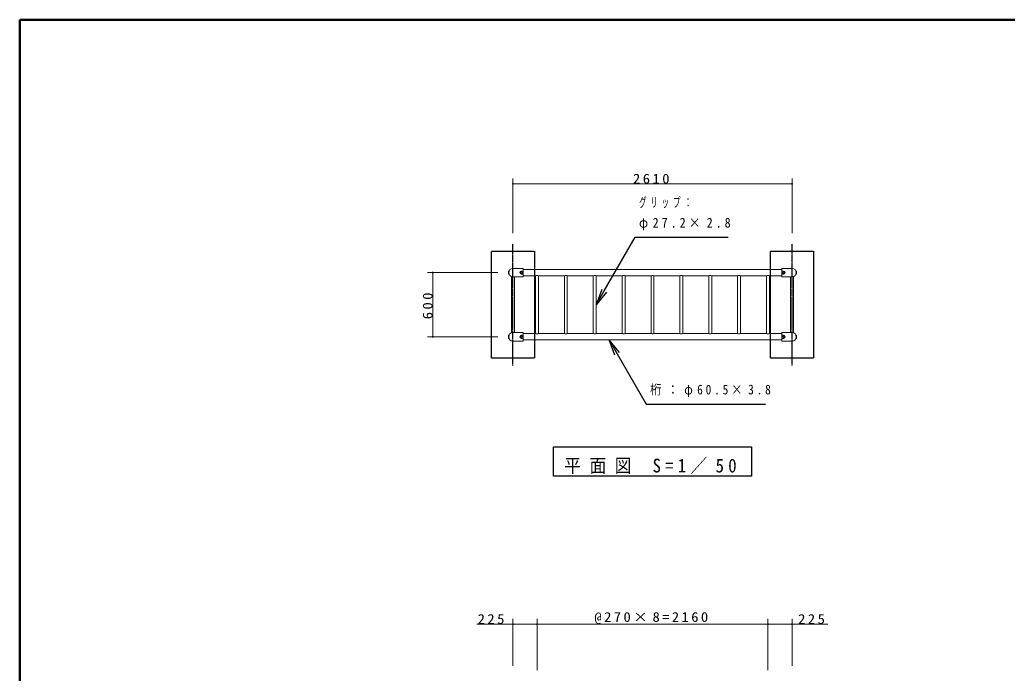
# Model space of a CAD drawing. Units: millimetres at full size, with parts at other scales. Extents: x -19250 to 0, y 0 to 13350.
# Drawn here: x -19250 to -10015, y 7237 to 13350 of the extents above; entities that cross this region are included whole.
import ezdxf

# ---------------------------------------------------------------- set-up
doc = ezdxf.new("R2010")
doc.units = ezdxf.units.MM
doc.linetypes.add('USER2', pattern=[6, 3, -1, 1, -1])
doc.linetypes.add('USER4', pattern=[8, 5, -3])
for name, color, linetype, lineweight in [('A3図枠', 7, 'Continuous', 25), ('線', 7, 'Continuous', 13), ('補助', 2, 'Continuous', 25)]:
    doc.layers.add(name, color=color, linetype=linetype, lineweight=lineweight)
doc.styles.add('ＭＳ ゴシック', font='')
doc.styles.get('ＭＳ ゴシック').set_extended_font_data('MS Gothic')

# ---------------------------------------------------------------- blocks, each defined once
blk = doc.blocks.new('dimension_origin')
at = {"color": 0, "linetype": 'Continuous', "lineweight": -2}
blk.add_circle((0, 0), 1.25, dxfattribs=at)

msp = doc.modelspace()

# ---------------------------------------------------------------- linework, layer by layer
at = {"layer": 'A3図枠', "lineweight": 50}
for p, q in [((-19250, 13350), (-19250, 0)), ((0, 13350), (-19250, 13350))]:
    msp.add_line(p, q, dxfattribs=at)
at = {"layer": '線', "color": 20, "linetype": 'USER2', "lineweight": 25}
for p, q in [((-14637.477, 10114.787), (-14637.477, 11254.787)), ((-12027.477, 10114.787), (-12027.477, 11254.787))]:
    msp.add_line(p, q, dxfattribs=at)
at = {"layer": '線'}
for p, q in [((-14679.523, 10998.787), (-14679.523, 10970.787)), ((-14675.556, 10999.787), (-14678.523, 10999.787)), ((-14543.977, 11024.787), (-14637.477, 11024.787)), ((-14542.477, 10999.787), (-14557.477, 10999.787)), ((-14542.477, 10946.287), (-14542.477, 11023.287)), ((-12122.477, 11015.037), (-14542.477, 11015.037)), ((-12122.477, 10946.287), (-12122.477, 11023.287)), ((-12122.477, 10999.787), (-12107.477, 10999.787)), ((-12120.977, 11024.787), (-12027.477, 11024.787)), ((-11989.399, 10999.787), (-11986.432, 10999.787)), ((-11985.432, 10998.787), (-11985.432, 10970.787)), ((-14675.556, 10969.787), (-14678.523, 10969.787)), ((-14651.077, 10422.404), (-14651.077, 10947.17)), ((-14543.977, 10944.787), (-14637.477, 10944.787)), ((-14623.877, 10424.787), (-14623.877, 10944.787)), ((-14542.477, 10969.787), (-14557.477, 10969.787)), ((-14426.077, 10954.537), (-14542.477, 10954.537)), ((-14426.077, 10415.037), (-14426.077, 10954.537)), ((-14398.877, 10415.037), (-14398.877, 10954.537)), ((-14156.077, 10954.537), (-14398.877, 10954.537)), ((-14156.077, 10415.037), (-14156.077, 10954.537)), ((-14128.877, 10415.037), (-14128.877, 10954.537)), ((-13886.077, 10954.537), (-14128.877, 10954.537)), ((-13886.077, 10415.037), (-13886.077, 10954.537)), ((-13858.877, 10415.037), (-13858.877, 10954.537)), ((-13616.077, 10954.537), (-13858.877, 10954.537)), ((-13616.077, 10415.037), (-13616.077, 10954.537)), ((-13588.877, 10415.037), (-13588.877, 10954.537)), ((-13346.077, 10954.537), (-13588.877, 10954.537)), ((-13346.077, 10415.037), (-13346.077, 10954.537)), ((-13318.877, 10415.037), (-13318.877, 10954.537)), ((-13076.077, 10954.537), (-13318.877, 10954.537)), ((-13076.077, 10415.037), (-13076.077, 10954.537)), ((-13048.877, 10415.037), (-13048.877, 10954.537)), ((-12806.077, 10954.537), (-13048.877, 10954.537)), ((-12806.077, 10415.037), (-12806.077, 10954.537)), ((-12778.877, 10415.037), (-12778.877, 10954.537)), ((-12536.077, 10954.537), (-12778.877, 10954.537)), ((-12536.077, 10415.037), (-12536.077, 10954.537)), ((-12508.877, 10415.037), (-12508.877, 10954.537)), ((-12266.077, 10954.537), (-12508.877, 10954.537)), ((-12266.077, 10415.037), (-12266.077, 10954.537)), ((-12238.877, 10415.037), (-12238.877, 10954.537)), ((-12238.877, 10954.537), (-12122.477, 10954.537)), ((-12122.477, 10969.787), (-12107.477, 10969.787)), ((-12120.977, 10944.787), (-12027.477, 10944.787)), ((-12041.077, 10424.787), (-12041.077, 10944.787)), ((-12013.877, 10422.404), (-12013.877, 10947.17)), ((-11989.399, 10969.787), (-11986.432, 10969.787)), ((-14679.523, 10398.787), (-14679.523, 10370.787)), ((-14675.556, 10399.787), (-14678.523, 10399.787)), ((-14675.556, 10369.787), (-14678.523, 10369.787)), ((-14543.977, 10424.787), (-14637.477, 10424.787)), ((-14543.977, 10344.787), (-14637.477, 10344.787)), ((-14542.477, 10399.787), (-14557.477, 10399.787)), ((-14542.477, 10369.787), (-14557.477, 10369.787)), ((-14542.477, 10346.287), (-14542.477, 10423.287)), ((-14426.077, 10415.037), (-14542.477, 10415.037)), ((-12122.477, 10354.537), (-14542.477, 10354.537)), ((-14156.077, 10415.037), (-14398.877, 10415.037)), ((-13886.077, 10415.037), (-14128.877, 10415.037)), ((-13616.077, 10415.037), (-13858.877, 10415.037)), ((-13346.077, 10415.037), (-13588.877, 10415.037)), ((-13076.077, 10415.037), (-13318.877, 10415.037)), ((-12806.077, 10415.037), (-13048.877, 10415.037)), ((-12536.077, 10415.037), (-12778.877, 10415.037)), ((-12266.077, 10415.037), (-12508.877, 10415.037)), ((-12238.877, 10415.037), (-12122.477, 10415.037)), ((-12122.477, 10346.287), (-12122.477, 10423.287)), ((-12122.477, 10399.787), (-12107.477, 10399.787)), ((-12122.477, 10369.787), (-12107.477, 10369.787)), ((-12120.977, 10424.787), (-12027.477, 10424.787)), ((-12120.977, 10344.787), (-12027.477, 10344.787)), ((-11989.399, 10399.787), (-11986.432, 10399.787)), ((-11989.399, 10369.787), (-11986.432, 10369.787)), ((-11985.432, 10398.787), (-11985.432, 10370.787))]:
    msp.add_line(p, q, dxfattribs=at)
at = {"layer": '線', "color": 4, "linetype": 'USER4', "lineweight": 25}
for points in [[(-14837.477, 11184.787), (-14437.477, 11184.787), (-14437.477, 10184.787), (-14837.477, 10184.787)], [(-12227.477, 11184.787), (-11827.477, 11184.787), (-11827.477, 10184.787), (-12227.477, 10184.787)]]:
    msp.add_lwpolyline(points, close=True, dxfattribs=at)
at = {"layer": '線'}
for centre in [(-14557.477, 10984.787), (-12107.477, 10984.787), (-14557.477, 10384.787), (-12107.477, 10384.787)]:
    msp.add_circle(centre, 7, dxfattribs=at)
for centre, radius, start, end in [((-14678.523, 10998.787), 1, 90, 180), ((-14637.477, 10984.787), 40, 90, 270), ((-14675.556, 11001.287), 1.5, 270, 336.26926), ((-14557.477, 10984.787), 15, 90, 270), ((-14543.977, 11023.287), 1.5, 0, 90), ((-12120.977, 11023.287), 1.5, 90, 180), ((-12107.477, 10984.787), 15, 270, 90), ((-12027.477, 10984.787), 40, 270, 90), ((-11989.399, 11001.287), 1.5, 203.73074, 270), ((-11986.432, 10998.787), 1, 0, 90), ((-14678.523, 10970.787), 1, 180, 270), ((-14675.556, 10968.287), 1.5, 23.73074, 90), ((-14543.977, 10946.287), 1.5, 270, 0), ((-14412.477, 10927.516), 30.25, 63.28282, 116.71718), ((-14142.477, 10927.516), 30.25, 63.28282, 116.71718), ((-13872.477, 10927.516), 30.25, 63.28282, 116.71718), ((-13602.477, 10927.516), 30.25, 63.28282, 116.71718), ((-13332.477, 10927.516), 30.25, 63.28282, 116.71718), ((-13062.477, 10927.516), 30.25, 63.28282, 116.71718), ((-12792.477, 10927.516), 30.25, 63.28282, 116.71718), ((-12522.477, 10927.516), 30.25, 63.28282, 116.71718), ((-12252.477, 10927.516), 30.25, 63.28282, 116.71718), ((-12120.977, 10946.287), 1.5, 180, 270), ((-11989.399, 10968.287), 1.5, 90, 156.26926), ((-11986.432, 10970.787), 1, 270, 0), ((-14678.523, 10398.787), 1, 90, 180), ((-14678.523, 10370.787), 1, 180, 270), ((-14637.477, 10384.787), 40, 90, 270), ((-14675.556, 10401.287), 1.5, 270, 336.26926), ((-14675.556, 10368.287), 1.5, 23.73074, 90), ((-14557.477, 10384.787), 15, 90, 270), ((-14543.977, 10423.287), 1.5, 0, 90), ((-14543.977, 10346.287), 1.5, 270, 0), ((-14412.477, 10442.057), 30.25, 243.28282, 296.71718), ((-14142.477, 10442.057), 30.25, 243.28282, 296.71718), ((-13872.477, 10442.057), 30.25, 243.28282, 296.71718), ((-13602.477, 10442.057), 30.25, 243.28282, 296.71718), ((-13332.477, 10442.057), 30.25, 243.28282, 296.71718), ((-13062.477, 10442.057), 30.25, 243.28282, 296.71718), ((-12792.477, 10442.057), 30.25, 243.28282, 296.71718), ((-12522.477, 10442.057), 30.25, 243.28282, 296.71718), ((-12252.477, 10442.057), 30.25, 243.28282, 296.71718), ((-12120.977, 10423.287), 1.5, 90, 180), ((-12120.977, 10346.287), 1.5, 180, 270), ((-12107.477, 10384.787), 15, 270, 90), ((-12027.477, 10384.787), 40, 270, 90), ((-11989.399, 10401.287), 1.5, 203.73074, 270), ((-11989.399, 10368.287), 1.5, 90, 156.26926), ((-11986.432, 10398.787), 1, 0, 90), ((-11986.432, 10370.787), 1, 270, 0)]:
    msp.add_arc(centre, radius, start, end, dxfattribs=at)
at = {"layer": '補助', "lineweight": 13}
for p, q in [((-14637.477, 11354.787), (-14637.477, 11865.037)), ((-12027.477, 11354.787), (-12027.477, 11865.037)), ((-14637.477, 11815.037), (-12027.477, 11815.037)), ((-14779.523, 10984.787), (-15437.477, 10984.787)), ((-15387.477, 10384.787), (-15387.477, 10984.787)), ((-14779.523, 10384.787), (-15437.477, 10384.787)), ((-14973.906, 7696.727), (-14412.477, 7696.727)), ((-14637.477, 7305.727), (-14637.477, 7746.727)), ((-14412.477, 7266.477), (-14412.477, 7746.727)), ((-14412.477, 7266.477), (-14412.477, 7746.727)), ((-14412.477, 7696.727), (-12252.477, 7696.727)), ((-12252.477, 7266.477), (-12252.477, 7746.727)), ((-12252.477, 7266.477), (-12252.477, 7746.727)), ((-12252.477, 7696.727), (-11691.049, 7696.727)), ((-12027.477, 7305.727), (-12027.477, 7746.727))]:
    msp.add_line(p, q, dxfattribs=at)
at = {"layer": '補助'}
for p, q in [((-13783.877, 10814.69), (-13495.002, 11315.037)), ((-13495.002, 11315.037), (-13445.002, 11315.037)), ((-13445.002, 11315.037), (-12625.229, 11315.037)), ((-13805.528, 10827.19), (-13858.877, 10684.787)), ((-13858.877, 10684.787), (-13783.877, 10814.69)), ((-13762.227, 10802.19), (-13858.877, 10684.787)), ((-13683.717, 10212.133), (-13737.067, 10354.537)), ((-13640.416, 10237.133), (-13737.067, 10354.537)), ((-13737.067, 10354.537), (-13662.067, 10224.633)), ((-13662.067, 10224.633), (-13390.656, 9754.537)), ((-13390.656, 9754.537), (-13340.656, 9754.537)), ((-13340.656, 9754.537), (-12276.308, 9754.537))]:
    msp.add_line(p, q, dxfattribs=at)
msp.add_lwpolyline([(-14257.402, 9354.537), (-12407.553, 9354.537), (-12407.553, 9079.54), (-14257.402, 9079.54)], close=True, dxfattribs=at)

# ---------------------------------------------------------------- block references
at = {"layer": '補助', "lineweight": 13, "xscale": 3.33, "yscale": 3.33}
for p in [(-14637.477, 11815.037), (-14637.477, 7696.727), (-14412.477, 7696.727), (-12252.477, 7696.727)]:
    msp.add_blockref('dimension_origin', p, dxfattribs=at)
for p, rotation in [((-12027.477, 11815.037), 180), ((-15387.477, 10984.787), 270), ((-15387.477, 10384.787), 90), ((-14412.477, 7696.727), 180), ((-12252.477, 7696.727), 180), ((-12027.477, 7696.727), 180)]:
    msp.add_blockref('dimension_origin', p, dxfattribs=dict(at, rotation=rotation))

# ---------------------------------------------------------------- texts
at = {"layer": '補助', "style": 'ＭＳ ゴシック'}
for s, insert, char_height, attachment_point in [('\\T1.33;\\W1.1;2610', (-13332.477, 11816.037), 91.64, 8), ('\\T1.5;\\W0.55;グリップ：', (-13458.752, 11687.863), 91.64, 1), ('\\T1.5;\\W0.9;φ27.2×2.8', (-13458.752, 11497.645), 91.64, 1), ('\\T1.5;\\W0.85;桁：φ60.5×3.8', (-13354.406, 9937.145), 91.64, 1), ('\\T1.5;\\W0.9;平面図\\~S=1／50', (-13332.477, 9100.372), 128.3, 8), ('\\T1.33;\\W1.1;225', (-14831.049, 7697.727), 91.64, 8), ('\\T1.32;\\W1.1;@270×8=2160', (-13332.477, 7697.727), 91.64, 8), ('\\T1.33;\\W1.1;225', (-11833.906, 7697.727), 91.64, 8)]:
    msp.add_mtext(s, dxfattribs=dict(at, insert=insert, char_height=char_height, attachment_point=attachment_point))
at = {"layer": '補助', "insert": (-15388.477, 10684.787), "char_height": 91.64, "attachment_point": 8, "rotation": 90, "style": 'ＭＳ ゴシック'}
msp.add_mtext('\\T1.33;\\W1.1;600', dxfattribs=at)

doc.saveas('drawing.dxf')
